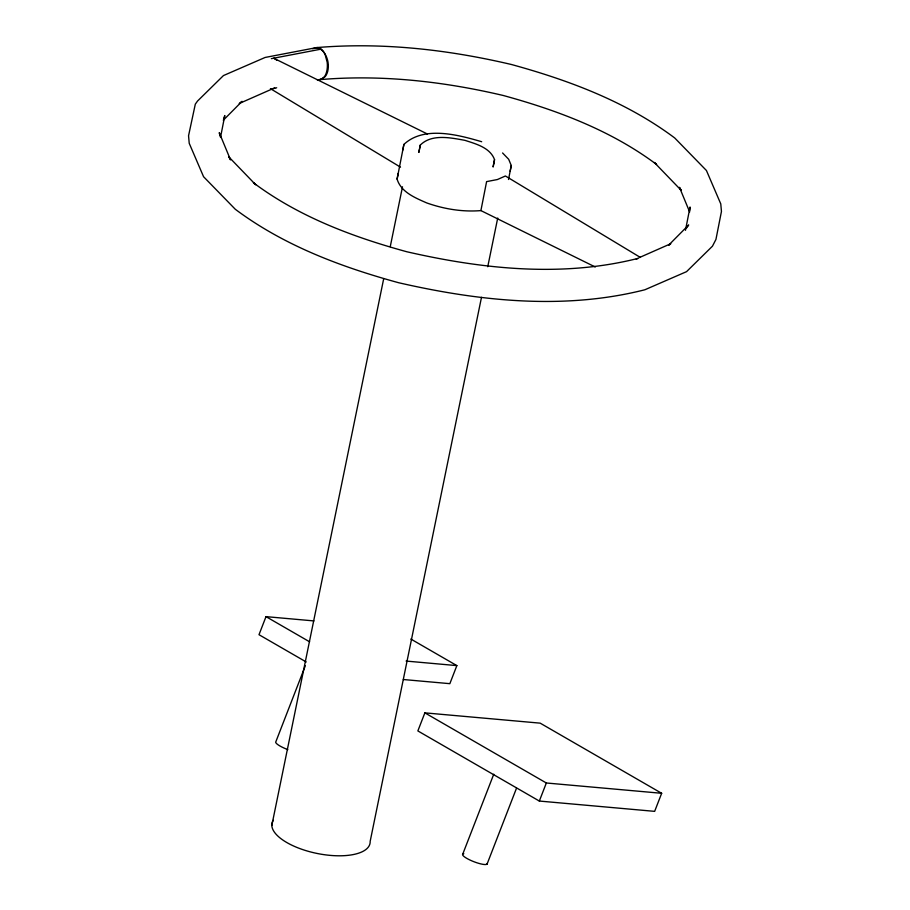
<?xml version="1.0" encoding="UTF-8"?>
<svg xmlns="http://www.w3.org/2000/svg" width="910" height="910" viewBox="0 0 910 910"><rect width="100%" height="100%" fill="white"/><g stroke="black" fill="none" stroke-linecap="round" stroke-linejoin="round"><path stroke-width="1.36" d="M689.848 210.824L690.053 206.991L685.469 230.31M220.493 137.478L224.804 115.536L223.542 119.153M595.265 266.994L480.901 210.597C462.507 212.11 444 209.038 426.665 202.907C415.233 197.823 401.037 192.215 397.09 179.111L403.903 144.428C423.889 125.523 458.23 134.862 481.686 141.721M397.09 179.111L398.205 173.412M402.789 150.127L403.903 144.428M419.521 149.001L418.85 152.425L420.295 145.065C431.772 133.645 450.552 137.774 464.851 140.322C475.839 143.871 490.183 147.602 494.539 159.648L493.095 167.008L493.766 163.584M419.624 148.489L420.295 145.065M480.901 210.597L486.6 181.613L497.383 179.543L505.414 175.994L640.356 257.428M493.868 163.072L494.539 159.648M508.519 179.498L511.261 165.506L508.679 159.284L502.582 152.971M510.146 171.205L511.261 165.506M271.817 825.438L383.713 278.619M390.265 246.61L402.504 186.789M481.492 297.331L370.165 841.375A50.027 20.418 11.6 0 1 315.417 853.102A50.027 20.418 11.6 0 1 273.262 820.297M487.749 266.721L497.724 218.025M313.927 620.916L266.004 616.639L258.997 634.702L306.238 661.98M305.339 665.745L275.889 741.661A13.218 2.798 21.2 0 0 287.833 749.612M424.868 712.86L417.861 730.923L539.334 801.05L654.654 811.356L661.661 793.292L540.187 723.154L424.868 712.86L546.341 782.987L661.661 793.292M410.82 639.036L456.854 665.608L449.847 683.672L403.335 679.52M462.769 854.069L493.755 774.228M487.055 864.136L516.505 788.219M539.334 801.05L546.341 782.987M686.458 228.069L688.677 224.963L668.941 244.881M223.291 120.268L242.049 101.34L240.172 102.784M668.895 245.154L670.772 243.709L639.059 257.701M239.228 103.513L274.74 87.849M314.337 48.492L316.555 47.604C382.029 42.099 447.663 49.515 511.454 64.508C569.285 80.364 626.33 101.772 674.719 137.967L706.433 170.511L720.777 203.908L721.448 211.461L715.942 239.444L712.462 246.178L686.538 271.658L644.871 289.767C563.893 310.287 478.99 301.142 398.546 282.703C340.715 266.857 283.67 245.45 235.28 209.255L203.567 176.711L189.223 143.314L188.552 135.761L195.309 104.161L197.538 101.044L223.462 75.564L265.129 57.455L315.247 47.866C322.788 47.536 326.895 55.76 328.021 62.164A16.403 10.613 79.2 0 1 325.166 76.656L320.422 79.557M317.419 80.125L322.402 78.726L324.358 76.815A16.278 9.066 83.9 0 0 327.202 62.324L325.109 54.498A15.834 8.816 83.9 0 0 316.555 47.604M312.699 48.799L315.247 47.866M636.215 259.043L638.126 258.372C562.073 277.641 482.323 269.064 406.759 251.74C352.432 236.85 298.867 216.739 253.401 182.739L255.687 184.753L228.74 156.816L230.537 159.887L219.264 132.678L220.152 136.398M271.351 58.65L320.684 49.208M271.874 88.85L274.604 88.327A16.141 12.274 70.1 0 0 276.674 87.747M320.183 79.602C381.677 74.427 443.329 81.4 503.241 95.482C557.568 110.36 611.133 130.483 656.599 164.482L654.313 162.469L681.26 190.406L679.463 187.335L689.655 211.95M406.122 661.069L456.854 665.608M427.45 134.02L273.694 58.206A16.141 12.274 70.1 0 1 276.822 60.287M266.004 616.639L309.616 641.812M270.429 88.657L400.514 167.156M487.237 863.431A13.218 2.798 21.2 0 1 472.574 861.178A13.218 2.798 21.2 0 1 463.793 853.705"/></g></svg>
